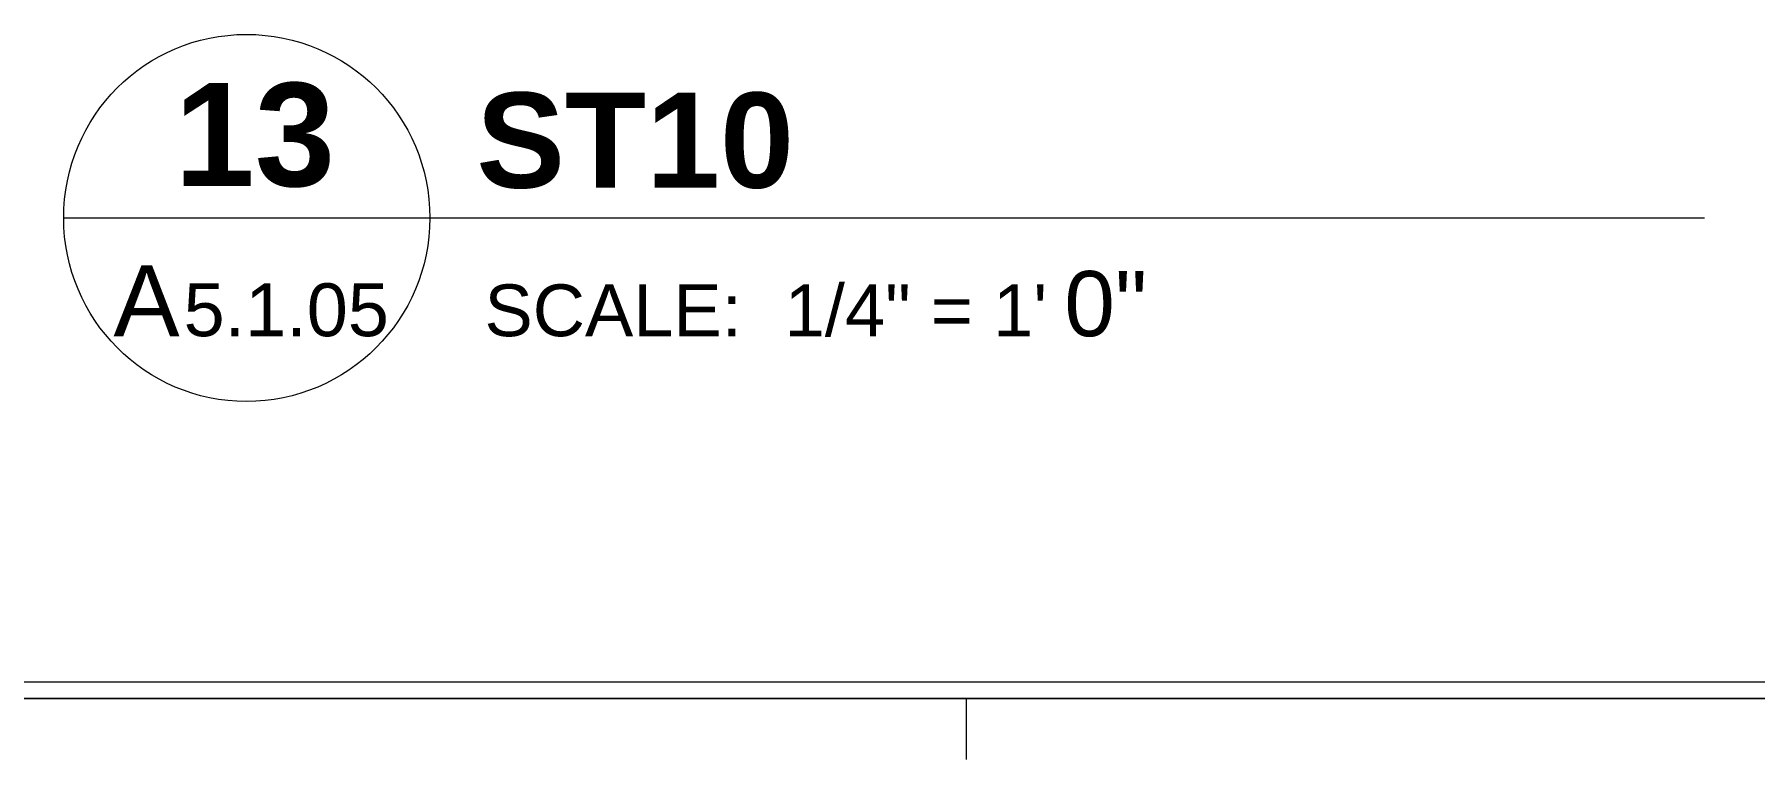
# Model space of a CAD drawing. Header units: inches. Extents: x -6061 to 13621, y -296 to 7483.
# Drawn here: x -5941.5 to -5772.6, y -277.7 to -206.5 of the extents above; entities that cross this region are included whole.
import ezdxf

# ---------------------------------------------------------------- set-up
doc = ezdxf.new("R2010")
doc.units = ezdxf.units.IN
doc.header["$MEASUREMENT"] = 0
doc.layers.get('0').update_dxf_attribs({"linetype": 'CONTINUOUS'})
doc.styles.add('Arial$001H0', font='arial.ttf')
doc.styles.add('Arial$101H0', font='arialbd.ttf')

msp = doc.modelspace()

# ---------------------------------------------------------------- linework, layer by layer
at = {"color": 7, "linetype": 'Continuous', "lineweight": 9, "true_color": 0x000007}
for p, q in [((-5938.64031, -224.52489), (-5938.64031, -224.52489)), ((-5938.64031, -224.52489), (-5777.49823, -224.52489)), ((-5902.67967, -224.52489), (-5902.67967, -224.52489)), ((-4554.59642, -270.09638), (-5992.46112, -270.09638)), ((-5994.06293, -271.69819), (-4553.39506, -271.69819))]:
    msp.add_line(p, q, dxfattribs=at)
at = {"color": 8, "linetype": 'Continuous', "lineweight": 9, "true_color": 0x7f7f7f}
for p, q in [((-4553.39506, -271.69819), (-6000.06972, -271.69819)), ((-5849.98013, -277.70498), (-5849.98013, -271.69819))]:
    msp.add_line(p, q, dxfattribs=at)
at = {"color": 7, "linetype": 'Continuous', "lineweight": 9, "true_color": 0x000007}
for points in [[(-5938.64031, -224.52489), (-5938.64031, -214.51357), (-5930.63126, -206.50453), (-5920.70004, -206.50453)], [(-5920.70004, -206.50453), (-5910.76881, -206.50453), (-5902.67967, -214.51357), (-5902.67967, -224.52489)], [(-5920.70004, -242.54525), (-5930.63126, -242.54525), (-5938.64031, -234.45611), (-5938.64031, -224.52489)], [(-5902.67967, -224.52489), (-5902.67967, -234.45611), (-5910.76881, -242.54525), (-5920.70004, -242.54525)]]:
    msp.add_open_spline(points, degree=3, dxfattribs=at)

# ---------------------------------------------------------------- texts
at = {"color": 7, "true_color": 0x000007}
for s, height, style, p in [('13', 10.140022, 'Arial$101H0', (-5927.74805, -221.40139)), ('ST10', 9.344675, 'Arial$101H0', (-5898.11458, -221.56157)), ('A', 6.97383, 'Arial$001H0', (-5933.75483, -236.13803)), ('0"', 6.400615, 'Arial$001H0', (-5840.36935, -236.13803)), ('5.1.05', 5.192527, 'Arial$001H0', (-5926.86706, -236.13803)), ('SCALE:', 5.086183, 'Arial$001H0', (-5897.31368, -236.13803)), ('1/4" = 1\'', 5.083054, 'Arial$001H0', (-5867.84038, -236.13803))]:
    msp.add_text(s, height=height, dxfattribs=dict(at, style=style)).set_placement(p)

doc.saveas('drawing.dxf')
